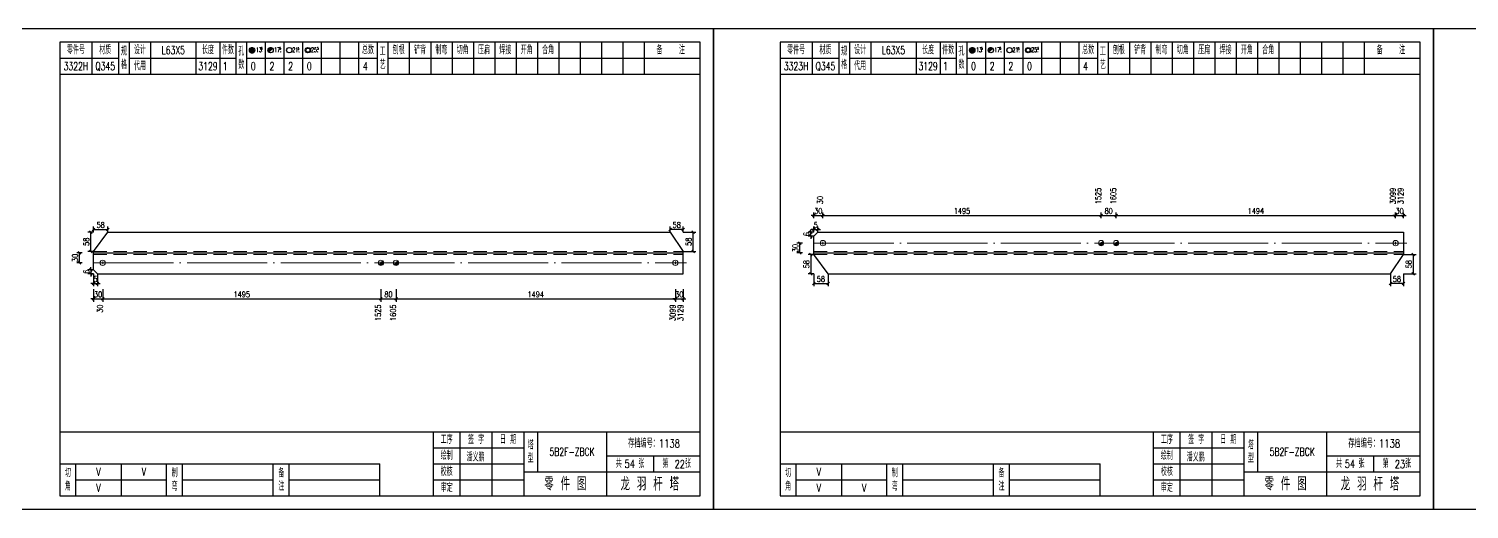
# Model space of a CAD drawing. Header units: millimetres. Extents: x 0 to 30240, y -10896 to -1348.
# Drawn here: x 5683 to 6223, y -10043 to -9863 of the extents above; entities that cross this region are included whole.
import ezdxf
from ezdxf.enums import TextEntityAlignment as Align

# ---------------------------------------------------------------- set-up
doc = ezdxf.new("R2010")
doc.units = ezdxf.units.MM
doc.header["$LTSCALE"] = 20
doc.header["$PDMODE"] = 1
doc.linetypes.add('DASHDOT2X', pattern=[1.75, 1.5, -0.125, 0, -0.125])
doc.linetypes.add('HIDDEN', pattern=[0.375, 0.25, -0.125])
for name, color, linetype, lineweight in [('1', 7, 'Continuous', 25), ('11', 3, 'Continuous', 13), ('2', 1, 'HIDDEN', 13), ('5', 1, 'Continuous', 13), ('7', 2, 'DASHDOT2X', 13)]:
    doc.layers.add(name, color=color, linetype=linetype, lineweight=lineweight)
doc.styles.get("Standard").update_dxf_attribs({"font": 'simplex', "width": 0.7, "bigfont": 'gbhzfs.shx'})
doc.styles.add('SYMBOL_TXT', font='txt.shx', dxfattribs={"width": 0.6})
doc.styles.add('TITLE_TXT', font='simplex.shx', dxfattribs={"width": 0.75, "height": 2.5, "bigfont": 'gbhzfs.shx'})
doc.dimstyles.get("Standard").update_dxf_attribs({"dimtxt": 2.1, "dimasz": 1, "dimexe": 1.05, "dimexo": 0, "dimgap": 0.63, "dimtad": 1, "dimzin": 0, "dimdsep": 46, "dimtxsty": 'standard', "dimblk": 'OBLIQUE', "dimblk1": 'OBLIQUE', "dimblk2": 'OBLIQUE', "dimcen": 0.09, "dimadec": 0, "dimazin": 0, "dimtfac": 1, "dimtdec": 1, "dimtix": 1, "dimtmove": 0, "dimatfit": 3, "dimfxl": 0, "dimtolj": 1, "dimtzin": 0, "dimarcsym": 0})
pattern_1 = [(0, (-3, 0), (0, 0.0125), [])]

# ---------------------------------------------------------------- blocks, each defined once
blk = doc.blocks.new('M12_HOLE')
h = blk.add_hatch()
h.set_pattern_fill('LINE', scale=0.1, style=0)
h.set_pattern_definition(pattern_1)
h.paths.add_polyline_path([(-5, 0, 1), (-1, 0, 1)])
at = {"color": 7}
blk.add_circle((-3, 0), 2, dxfattribs=at)
at = {"color": 7, "attachment_point": 1, "style": 'SYMBOL_TXT'}
for s, insert, char_height, width in [('13\\f??|b0|i0|c0|p54;.', (-0.1, 2.1), 3.5, 5.707), ('5', (3.7, 2.3), 1.8, 2.931)]:
    blk.add_mtext(s, dxfattribs=dict(at, insert=insert, char_height=char_height, width=width))
blk = doc.blocks.new('M16_HOLE')
h = blk.add_hatch()
h.set_pattern_fill('LINE', scale=0.1, style=0)
h.set_pattern_definition(pattern_1)
h.paths.add_polyline_path([(-1.6, 1.4, 0.668179), (-5, 0, 0.198912), (-4.4, -1.4)])
at = {"color": 7}
blk.add_circle((-3, 0), 2, dxfattribs=at)
at = {"color": 7, "attachment_point": 1, "style": 'SYMBOL_TXT'}
for s, insert, char_height, width in [('17.', (-0.4, 2.1), 3.5, 6.316), ('5', (3.6, 2.3), 1.8, 1.822)]:
    blk.add_mtext(s, dxfattribs=dict(at, insert=insert, char_height=char_height, width=width))
blk = doc.blocks.new('M20_HOLE')
at = {"color": 7}
blk.add_circle((-3, 0), 2, dxfattribs=at)
at = {"color": 7, "attachment_point": 1, "style": 'SYMBOL_TXT'}
for s, insert, char_height, width in [('21.', (-0.7, 2), 3.5, 6.074), ('5', (3.3, 2), 1.8, 1.458)]:
    blk.add_mtext(s, dxfattribs=dict(at, insert=insert, char_height=char_height, width=width))
blk = doc.blocks.new('M24_HOLE')
at = {"color": 7}
for radius in [2, 1.5]:
    blk.add_circle((-3, 0), radius, dxfattribs=at)
at = {"color": 7, "attachment_point": 1, "style": 'SYMBOL_TXT'}
for s, insert, char_height, width in [('25.', (-0.7, 2.1), 3.5, 2.429), ('5', (3.9, 2.3), 1.8, 1.944)]:
    blk.add_mtext(s, dxfattribs=dict(at, insert=insert, char_height=char_height, width=width))
blk = doc.blocks.new('JgCard')
for p, q in [((270, 180), (0, 180)), ((0, 180), (0, 0)), ((270, 0), (270, 180)), ((265, 175), (25, 175)), ((25, 175), (25, 5)), ((37, 175), (37, 163)), ((47, 175), (47, 163)), ((51, 175), (51, 163)), ((59, 175), (59, 163)), ((76, 175), (76, 163)), ((85, 175), (85, 163)), ((91, 175), (91, 163)), ((95, 175), (95, 163)), ((102, 175), (102, 163)), ((109, 175), (109, 163)), ((116, 175), (116, 163)), ((123, 175), (123, 163)), ((130, 175), (130, 163)), ((137, 175), (137, 163)), ((144, 175), (144, 163)), ((148, 175), (148, 163)), ((156, 175), (156, 163)), ((164, 175), (164, 163)), ((172, 175), (172, 163)), ((180, 175), (180, 163)), ((188, 175), (188, 163)), ((196, 175), (196, 163)), ((204, 175), (204, 163)), ((212, 175), (212, 163)), ((220, 175), (220, 163)), ((228, 175), (228, 163)), ((236, 175), (236, 163)), ((244, 175), (244, 163)), ((265, 5), (265, 175)), ((25, 169), (47, 169)), ((51, 169), (91, 169)), ((95, 169), (144, 169)), ((148, 169), (265, 169)), ((25, 163), (265, 163)), ((25, 29), (265, 29)), ((165, 5), (165, 29)), ((175, 5), (175, 29)), ((187, 5), (187, 29)), ((199, 5), (199, 29)), ((204, 29), (204, 14)), ((230, 5), (230, 29)), ((165, 23), (199, 23)), ((25, 17), (145, 17)), ((31, 5), (31, 17)), ((48, 17), (48, 5)), ((65, 5), (65, 17)), ((71, 5), (71, 17)), ((105, 5), (105, 17)), ((111, 5), (111, 17)), ((145, 5), (145, 17)), ((165, 17), (199, 17)), ((230, 20), (265, 20)), ((247.5, 20), (247.5, 14)), ((31, 11), (65, 11)), ((71, 11), (105, 11)), ((111, 11), (145, 11)), ((165, 11), (199, 11)), ((199, 14), (265, 14)), ((0, 0), (270, 0)), ((25, 5), (265, 5))]:
    blk.add_line(p, q)
blk.add_lwpolyline([(96.03, 171.99, -1), (98.03, 171.99, -1)], format="xyb", close=True)
blk.add_point((145, 96))
at = {"xscale": 0.5, "yscale": 0.5, "zscale": 0.5}
for name, p in [('M12_HOLE', (98.53, 171.99)), ('M16_HOLE', (105.5, 172)), ('M20_HOLE', (112.5, 172)), ('M24_HOLE', (119.5, 172))]:
    blk.add_blockref(name, p, dxfattribs=at)
at = {"style": 'TITLE_TXT', "width": 0.75}
for s, height, p in [('存档编号：1138', 3.076, (238.02, 23.07)), ('潘义鹏', 3, (177.45, 17.91)), ('龙 羽 杆 塔', 5, (235.17, 6.97))]:
    blk.add_text(s, height=height, dxfattribs=at).set_placement(p)
at = {"attachment_point": 5, "style": 'TITLE_TXT'}
for s, insert, char_height, width in [('零件号', (31, 172), 3, 15), ('材质', (42, 172), 3, 8), ('设计', (55, 172), 3, 8), ('长度', (80.5, 172), 3, 8), ('件数', (88, 172), 3, 6), ('总数', (140.5, 172), 3, 7), ('工\\P艺', (146, 169), 3, 4), ('刨根', (152, 172), 3, 8), ('铲背', (160, 172), 3, 8), ('制弯', (168, 172), 3, 8), ('切角', (176, 172), 3, 8), ('压扁', (184, 172), 3, 8), ('焊接', (192, 172), 3, 8), ('开角', (200, 172), 3, 8), ('合角', (208, 172), 3, 8), ('备    注', (254, 172), 3, 22), ('规格', (49, 169), 3, 4), ('代用', (55, 166), 3, 8), ('孔数', (93, 169), 3, 4), ('工序', (170, 26), 3, 10), ('签 字', (181, 26), 3, 12), ('日 期', (193, 26), 3, 12), ('绘制', (170, 20), 3, 10), ('塔\\P型', (201.5, 21.5), 3, 5), ('共    张', (238.75, 17), 3, 17.5), ('第    张', (256.25, 17), 3, 17.5), ('切\\P角', (28, 11), 3, 6), ('制\\P弯', (68, 11), 3, 6), ('备\\P注', (108, 11), 3, 6), ('校核', (170, 14), 3, 10), ('零 件 图', (214.5, 9.5), 5, 31), ('审定', (170, 8), 3, 10)]:
    blk.add_mtext(s, dxfattribs=dict(at, insert=insert, char_height=char_height, width=width))
blk = doc.blocks.new('M20')
for p, q in [((-0.5, 0), (0.5, 0)), ((0, -0.5), (0, 0.5))]:
    blk.add_line(p, q)
blk.add_circle((0, 0), 1)
blk = doc.blocks.new('M16')
for p, q in [((-0.71, -0.71), (0.71, 0.71)), ((-0.4, 0), (0.4, 0)), ((0, 0.4), (0, -0.4))]:
    blk.add_line(p, q)
blk.add_circle((0, 0), 1)
for radius in [0.8, 0.6, 0.4, 0.2]:
    blk.add_arc((0, 0), radius, 225, 45)
blk = doc.blocks.new('_Oblique')
at = {"color": 0, "linetype": 'ByBlock', "lineweight": -2}
blk.add_line((-0.5, -0.5), (0.5, 0.5), dxfattribs=at)
blk = doc.blocks.new('*D5013')
at = {"layer": '11', "color": 0, "lineweight": -2}
for p, q in [((5707.6, -9960.36), (5707.6, -9965.09)), ((5711.04, -9960.36), (5711.04, -9965.09)), ((5707.6, -9964.04), (5706.6, -9964.04)), ((5707.6, -9964.04), (5711.04, -9964.04)), ((5711.04, -9964.04), (5712.04, -9964.04))]:
    blk.add_line(p, q, dxfattribs=at)
at = {"layer": 'Defpoints', "color": 0}
for p in [(5707.6, -9960.36), (5711.04, -9960.36), (5711.04, -9964.04)]:
    blk.add_point(p, dxfattribs=at)
at = {"layer": '11', "color": 0, "lineweight": -2}
blk.add_blockref('_Oblique', (5707.6, -9964.04), dxfattribs=at)
at = {"layer": '11', "color": 0, "lineweight": -2, "rotation": 180}
blk.add_blockref('_Oblique', (5711.04, -9964.04), dxfattribs=at)
at = {"layer": '11', "color": 0, "insert": (5709.32, -9962.36), "char_height": 2.1, "attachment_point": 5}
blk.add_mtext('\\A1;30', dxfattribs=at)
blk = doc.blocks.new('*D5017')
at = {"layer": '11', "color": 0, "lineweight": -2}
for p, q in [((5925.76, -9960.36), (5925.76, -9965.09)), ((5928.7, -9960.36), (5928.7, -9965.09)), ((5925.76, -9964.04), (5924.76, -9964.04)), ((5925.76, -9964.04), (5928.7, -9964.04)), ((5928.7, -9964.04), (5929.7, -9964.04))]:
    blk.add_line(p, q, dxfattribs=at)
at = {"layer": 'Defpoints', "color": 0}
for p in [(5925.76, -9960.36), (5928.7, -9960.36), (5928.7, -9964.04)]:
    blk.add_point(p, dxfattribs=at)
at = {"layer": '11', "color": 0, "lineweight": -2}
blk.add_blockref('_Oblique', (5925.76, -9964.04), dxfattribs=at)
at = {"layer": '11', "color": 0, "lineweight": -2, "rotation": 180}
blk.add_blockref('_Oblique', (5928.7, -9964.04), dxfattribs=at)
at = {"layer": '11', "color": 0, "insert": (5927.23, -9962.36), "char_height": 2.1, "attachment_point": 5}
blk.add_mtext('\\A1;30', dxfattribs=at)
blk = doc.blocks.new('*D5018')
at = {"layer": '11', "color": 0, "lineweight": -2}
for p, q in [((5706.55, -9953.11), (5706.55, -9952.11)), ((5707.6, -9953.11), (5705.5, -9953.11)), ((5707.6, -9954.59), (5705.5, -9954.59)), ((5706.55, -9953.11), (5706.55, -9954.59)), ((5706.55, -9954.59), (5706.55, -9955.59))]:
    blk.add_line(p, q, dxfattribs=at)
at = {"layer": 'Defpoints', "color": 0}
for p in [(5706.55, -9954.59), (5707.6, -9953.11), (5707.6, -9954.59)]:
    blk.add_point(p, dxfattribs=at)
at = {"layer": '11', "color": 0, "lineweight": -2}
for p, rotation in [((5706.55, -9953.11), 270), ((5706.55, -9954.59), 90)]:
    blk.add_blockref('_Oblique', p, dxfattribs=dict(at, rotation=rotation))
at = {"layer": '11', "color": 0, "insert": (5704.87, -9953.85), "char_height": 2.1, "attachment_point": 5, "rotation": 90}
blk.add_mtext('\\A1;6', dxfattribs=at)
blk = doc.blocks.new('*D5019')
at = {"layer": '11', "color": 0, "lineweight": -2}
for p, q in [((5707.6, -9954.59), (5707.6, -9959.31)), ((5709.09, -9954.59), (5709.09, -9959.31)), ((5707.6, -9958.26), (5706.6, -9958.26)), ((5707.6, -9958.26), (5709.09, -9958.26)), ((5709.09, -9958.26), (5710.09, -9958.26))]:
    blk.add_line(p, q, dxfattribs=at)
at = {"layer": 'Defpoints', "color": 0}
for p in [(5707.6, -9954.59), (5709.09, -9954.59), (5709.09, -9958.26)]:
    blk.add_point(p, dxfattribs=at)
at = {"layer": '11', "color": 0, "lineweight": -2}
blk.add_blockref('_Oblique', (5707.6, -9958.26), dxfattribs=at)
at = {"layer": '11', "color": 0, "lineweight": -2, "rotation": 180}
blk.add_blockref('_Oblique', (5709.09, -9958.26), dxfattribs=at)
at = {"layer": '11', "color": 0, "insert": (5708.35, -9956.58), "char_height": 2.1, "attachment_point": 5}
blk.add_mtext('\\A1;5', dxfattribs=at)
blk = doc.blocks.new('*D5023')
at = {"layer": '11', "color": 0, "lineweight": -2}
for p, q in [((5923.8, -9939.05), (5923.8, -9936.95)), ((5928.7, -9938), (5923.8, -9938)), ((5928.7, -9939.05), (5928.7, -9936.95))]:
    blk.add_line(p, q, dxfattribs=at)
at = {"layer": 'Defpoints', "color": 0}
for p in [(5923.8, -9938), (5923.8, -9939.05), (5928.7, -9939.05)]:
    blk.add_point(p, dxfattribs=at)
at = {"layer": '11', "color": 0, "lineweight": -2, "rotation": 180}
blk.add_blockref('_Oblique', (5923.8, -9938), dxfattribs=at)
at = {"layer": '11', "color": 0, "lineweight": -2}
blk.add_blockref('_Oblique', (5928.7, -9938), dxfattribs=at)
at = {"layer": '11', "color": 0, "insert": (5926.25, -9936.32), "char_height": 2.1, "attachment_point": 5}
blk.add_mtext('\\A1;58', dxfattribs=at)
blk = doc.blocks.new('*D5025')
at = {"layer": '11', "color": 0, "lineweight": -2}
for p, q in [((5977.6, -9932.75), (5976.6, -9932.75)), ((5977.6, -9933.8), (5977.6, -9931.7)), ((5977.6, -9932.75), (5981.04, -9932.75)), ((5981.04, -9933.8), (5981.04, -9931.7)), ((5981.04, -9932.75), (5982.04, -9932.75))]:
    blk.add_line(p, q, dxfattribs=at)
at = {"layer": 'Defpoints', "color": 0}
for p in [(5977.6, -9933.8), (5981.04, -9932.75), (5981.04, -9933.8)]:
    blk.add_point(p, dxfattribs=at)
at = {"layer": '11', "color": 0, "lineweight": -2}
blk.add_blockref('_Oblique', (5977.6, -9932.75), dxfattribs=at)
at = {"layer": '11', "color": 0, "lineweight": -2, "rotation": 180}
blk.add_blockref('_Oblique', (5981.04, -9932.75), dxfattribs=at)
at = {"layer": '11', "color": 0, "insert": (5979.32, -9931.07), "char_height": 2.1, "attachment_point": 5}
blk.add_mtext('\\A1;30', dxfattribs=at)
blk = doc.blocks.new('*D5029')
at = {"layer": '11', "color": 0, "lineweight": -2}
for p, q in [((6195.76, -9932.75), (6194.76, -9932.75)), ((6195.76, -9933.8), (6195.76, -9931.7)), ((6195.76, -9932.75), (6198.7, -9932.75)), ((6198.7, -9933.8), (6198.7, -9931.7)), ((6198.7, -9932.75), (6199.7, -9932.75))]:
    blk.add_line(p, q, dxfattribs=at)
at = {"layer": 'Defpoints', "color": 0}
for p in [(6195.76, -9933.8), (6198.7, -9932.75), (6198.7, -9933.8)]:
    blk.add_point(p, dxfattribs=at)
at = {"layer": '11', "color": 0, "lineweight": -2}
blk.add_blockref('_Oblique', (6195.76, -9932.75), dxfattribs=at)
at = {"layer": '11', "color": 0, "lineweight": -2, "rotation": 180}
blk.add_blockref('_Oblique', (6198.7, -9932.75), dxfattribs=at)
at = {"layer": '11', "color": 0, "insert": (6197.23, -9931.07), "char_height": 2.1, "attachment_point": 5}
blk.add_mtext('\\A1;30', dxfattribs=at)
blk = doc.blocks.new('*D5030')
at = {"layer": '11', "color": 0, "lineweight": -2}
for p, q in [((5977.6, -9947.43), (5975.5, -9947.43)), ((5976.55, -9947.43), (5976.55, -9954.59)), ((5977.6, -9954.59), (5975.5, -9954.59))]:
    blk.add_line(p, q, dxfattribs=at)
at = {"layer": 'Defpoints', "color": 0}
for p in [(5977.6, -9947.43), (5976.55, -9954.59), (5977.6, -9954.59)]:
    blk.add_point(p, dxfattribs=at)
at = {"layer": '11', "color": 0, "lineweight": -2}
for p, rotation in [((5976.55, -9947.43), 90), ((5976.55, -9954.59), 270)]:
    blk.add_blockref('_Oblique', p, dxfattribs=dict(at, rotation=rotation))
at = {"layer": '11', "color": 0, "insert": (5974.87, -9951.01), "char_height": 2.1, "attachment_point": 5, "rotation": 90}
blk.add_mtext('\\A1;58', dxfattribs=at)
blk = doc.blocks.new('*D5032')
at = {"layer": '11', "color": 0, "lineweight": -2}
for p, q in [((5977.6, -9939.05), (5975.5, -9939.05)), ((5977.6, -9940.53), (5975.5, -9940.53)), ((5976.55, -9939.05), (5976.55, -9938.05)), ((5976.55, -9940.53), (5976.55, -9939.05)), ((5976.55, -9940.53), (5976.55, -9941.53))]:
    blk.add_line(p, q, dxfattribs=at)
at = {"layer": 'Defpoints', "color": 0}
for p in [(5976.55, -9939.05), (5977.6, -9939.05), (5977.6, -9940.53)]:
    blk.add_point(p, dxfattribs=at)
at = {"layer": '11', "color": 0, "lineweight": -2}
for p, rotation in [((5976.55, -9939.05), 270), ((5976.55, -9940.53), 90)]:
    blk.add_blockref('_Oblique', p, dxfattribs=dict(at, rotation=rotation))
at = {"layer": '11', "color": 0, "insert": (5974.87, -9939.79), "char_height": 2.1, "attachment_point": 5, "rotation": 90}
blk.add_mtext('\\A1;6', dxfattribs=at)
blk = doc.blocks.new('*D5033')
at = {"layer": '11', "color": 0, "lineweight": -2}
for p, q in [((5977.6, -9938), (5976.6, -9938)), ((5977.6, -9939.05), (5977.6, -9936.95)), ((5977.6, -9938), (5979.09, -9938)), ((5979.09, -9939.05), (5979.09, -9936.95)), ((5979.09, -9938), (5980.09, -9938))]:
    blk.add_line(p, q, dxfattribs=at)
at = {"layer": 'Defpoints', "color": 0}
for p in [(5977.6, -9939.05), (5979.09, -9938), (5979.09, -9939.05)]:
    blk.add_point(p, dxfattribs=at)
at = {"layer": '11', "color": 0, "lineweight": -2}
blk.add_blockref('_Oblique', (5977.6, -9938), dxfattribs=at)
at = {"layer": '11', "color": 0, "lineweight": -2, "rotation": 180}
blk.add_blockref('_Oblique', (5979.09, -9938), dxfattribs=at)
at = {"layer": '11', "color": 0, "insert": (5978.35, -9936.32), "char_height": 2.1, "attachment_point": 5}
blk.add_mtext('\\A1;5', dxfattribs=at)
blk = doc.blocks.new('*D5034')
at = {"layer": '11', "color": 0, "lineweight": -2}
for p, q in [((6198.7, -9947.43), (6203.43, -9947.43)), ((6202.38, -9947.43), (6202.38, -9954.59)), ((6198.7, -9954.59), (6203.43, -9954.59))]:
    blk.add_line(p, q, dxfattribs=at)
at = {"layer": 'Defpoints', "color": 0}
for p in [(6198.7, -9947.43), (6198.7, -9954.59), (6202.38, -9954.59)]:
    blk.add_point(p, dxfattribs=at)
at = {"layer": '11', "color": 0, "lineweight": -2}
for p, rotation in [((6202.38, -9947.43), 90), ((6202.38, -9954.59), 270)]:
    blk.add_blockref('_Oblique', p, dxfattribs=dict(at, rotation=rotation))
at = {"layer": '11', "color": 0, "insert": (6200.7, -9951.01), "char_height": 2.1, "attachment_point": 5, "rotation": 90}
blk.add_mtext('\\A1;58', dxfattribs=at)
blk = doc.blocks.new('*D5035')
at = {"layer": '11', "color": 0, "lineweight": -2}
for p, q in [((6193.8, -9954.59), (6193.8, -9959.31)), ((6198.7, -9954.59), (6198.7, -9959.31)), ((6198.7, -9958.26), (6193.8, -9958.26))]:
    blk.add_line(p, q, dxfattribs=at)
at = {"layer": 'Defpoints', "color": 0}
for p in [(6193.8, -9954.59), (6198.7, -9954.59), (6193.8, -9958.26)]:
    blk.add_point(p, dxfattribs=at)
at = {"layer": '11', "color": 0, "lineweight": -2, "rotation": 180}
blk.add_blockref('_Oblique', (6193.8, -9958.26), dxfattribs=at)
at = {"layer": '11', "color": 0, "lineweight": -2}
blk.add_blockref('_Oblique', (6198.7, -9958.26), dxfattribs=at)
at = {"layer": '11', "color": 0, "insert": (6196.25, -9956.58), "char_height": 2.1, "attachment_point": 5}
blk.add_mtext('\\A1;58', dxfattribs=at)

msp = doc.modelspace()

# ---------------------------------------------------------------- linework, layer by layer
at = {"layer": '1'}
for p, q in [((5707.6, -9946.202), (5712.994, -9939.048)), ((5712.994, -9939.048), (5923.8, -9939.048)), ((5923.8, -9939.048), (5928.7, -9946.202)), ((5977.6, -9940.528), (5979.091, -9939.048)), ((5977.6, -9946.818), (5977.6, -9940.528)), ((5979.091, -9939.048), (6198.7, -9939.048)), ((6198.7, -9939.048), (6198.7, -9946.818)), ((5707.6, -9946.818), (5707.6, -9946.202)), ((5707.6, -9953.108), (5707.6, -9946.818)), ((5707.6, -9946.818), (5928.7, -9946.818)), ((5928.7, -9946.818), (5928.7, -9946.202)), ((5928.7, -9954.588), (5928.7, -9946.818)), ((5977.6, -9947.435), (5977.6, -9946.818)), ((5977.6, -9946.818), (6198.7, -9946.818)), ((6198.7, -9946.818), (6198.7, -9947.435)), ((5982.994, -9954.588), (5977.6, -9947.435)), ((6193.8, -9954.588), (6198.7, -9947.435)), ((5709.091, -9954.588), (5707.6, -9953.108)), ((5709.091, -9954.588), (5928.7, -9954.588)), ((5982.994, -9954.588), (6193.8, -9954.588))]:
    msp.add_line(p, q, dxfattribs=at)
at = {"layer": '2'}
for p, q in [((5707.6, -9946.202), (5928.7, -9946.202)), ((5977.6, -9946.202), (6198.7, -9946.202)), ((5707.6, -9947.435), (5928.7, -9947.435)), ((5977.6, -9947.435), (6198.7, -9947.435))]:
    msp.add_line(p, q, dxfattribs=at)
at = {"layer": '7'}
for p, q in [((5977.6, -9943.118), (6199.96, -9943.118)), ((5707.6, -9950.518), (5929.96, -9950.518))]:
    msp.add_line(p, q, dxfattribs=at)

# ---------------------------------------------------------------- block references
at = {"layer": '1'}
for p in [(5670, -10042.818), (5940, -10042.818), (6210, -10042.818)]:
    msp.add_blockref('JgCard', p, dxfattribs=at)
at = {"layer": '5'}
for name, p in [('M20', (5981.04, -9943.118)), ('M16', (6085.357, -9943.118)), ('M16', (6091.01, -9943.118)), ('M20', (6195.76, -9943.118)), ('M20', (5711.04, -9950.518)), ('M16', (5815.357, -9950.518)), ('M16', (5821.01, -9950.518)), ('M20', (5925.76, -9950.518))]:
    msp.add_blockref(name, p, dxfattribs=at)

# ---------------------------------------------------------------- texts
at = {"style": 'TITLE_TXT', "width": 0.75}
for s, p in [('54', (5906.712, -10027.328)), ('22', (5925.466, -10027.433)), ('54', (6176.712, -10027.328)), ('23', (6195.466, -10027.433))]:
    msp.add_text(s, height=3, dxfattribs=at).set_placement(p)
at = {"layer": '1', "width": 0.7}
for s, p in [('L63X5', (5737.5, -9870.818)), ('L63X5', (6007.5, -9870.818)), ('3322H', (5701, -9876.818)), ('Q345', (5712, -9876.818)), ('3129', (5750.5, -9876.818)), ('1', (5757, -9876.818)), ('0', (5767.5, -9876.818)), ('2', (5774.5, -9876.818)), ('2', (5781.5, -9876.818)), ('0', (5788.5, -9876.818)), ('4', (5809.5, -9876.818)), ('3323H', (5971, -9876.818)), ('Q345', (5982, -9876.818)), ('3129', (6020.5, -9876.818)), ('1', (6027, -9876.818)), ('0', (6037.5, -9876.818)), ('2', (6044.5, -9876.818)), ('2', (6051.5, -9876.818)), ('0', (6058.5, -9876.818)), ('4', (6079.5, -9876.818)), ('V', (5709.5, -10028.818)), ('V', (5726.5, -10028.818)), ('V', (5979.5, -10028.818)), ('V', (5709.5, -10034.818)), ('V', (5979.5, -10034.818)), ('V', (5996.5, -10034.818))]:
    msp.add_text(s, height=3, dxfattribs=at).set_placement(p, align=Align.MIDDLE_CENTER)
for s, p in [('1525', (6085.328, -9928.548)), ('1605', (6090.975, -9928.548)), ('3099', (6195.769, -9928.548)), ('3129', (6198.7, -9928.548)), ('30', (5981.041, -9928.548))]:
    msp.add_text(s, height=2.1, rotation=90, dxfattribs=at).set_placement(p)
for s, p in [('30', (5711.041, -9966.138)), ('1525', (5815.328, -9966.138)), ('1605', (5820.975, -9966.138)), ('3099', (5925.769, -9966.138)), ('3129', (5928.7, -9966.138))]:
    msp.add_text(s, height=2.1, rotation=90, dxfattribs=at).set_placement(p, align=Align.RIGHT)
at = {"layer": '1', "char_height": 3, "width": 26, "attachment_point": 5}
for insert in [(5887, -10021.318), (6157, -10021.318)]:
    msp.add_mtext('5B2F-ZBCK', dxfattribs=dict(at, insert=insert))

# ---------------------------------------------------------------- dimensions: what is measured, and where the dimension line sits
at = {"layer": '1'}
for base, p1, p2 in [((5702.35, -9946.818), (5703.35, -9950.518), (5703.35, -9946.818)), ((5972.35, -9943.118), (5973.35, -9946.818), (5973.35, -9943.118))]:
    msp.add_linear_dim(base=base, p1=p1, p2=p2, angle=90, text='30', dimstyle='standard', dxfattribs=at).render()
at = {"layer": '11'}
for base, p1, p2, text, picture, middle in [((5981.04, -9932.748), (5977.6, -9933.798), (5981.04, -9933.798), '30', '*D5025', (5979.32, -9931.068)), ((6198.7, -9932.748), (6195.76, -9933.798), (6198.7, -9933.798), '30', '*D5029', (6197.23, -9931.068)), ((5923.8, -9937.998), (5928.7, -9939.048), (5923.8, -9939.048), '58', '*D5023', (5926.25, -9936.318)), ((5979.091, -9937.998), (5977.6, -9939.048), (5979.091, -9939.048), '5', '*D5033', (5978.345, -9936.318)), ((5709.091, -9958.263), (5707.6, -9954.588), (5709.091, -9954.588), '5', '*D5019', (5708.345, -9956.583)), ((6193.8, -9958.263), (6198.7, -9954.588), (6193.8, -9954.588), '58', '*D5035', (6196.25, -9956.583)), ((5711.04, -9964.038), (5707.6, -9960.363), (5711.04, -9960.363), '30', '*D5013', (5709.32, -9962.358)), ((5928.7, -9964.038), (5925.76, -9960.363), (5928.7, -9960.363), '30', '*D5017', (5927.23, -9962.358))]:
    dim = msp.add_linear_dim(base=base, p1=p1, p2=p2, text=text, dimstyle='standard', dxfattribs=at)
    dim.commit()
    dim.dimension.update_dxf_attribs({"geometry": picture, "text_midpoint": middle})
for base, p1, p2, text in [((6085.357, -9932.748), (5981.04, -9933.798), (6085.357, -9933.798), '1495'), ((6091.01, -9932.748), (6085.357, -9933.798), (6091.01, -9933.798), '80'), ((6195.76, -9932.748), (6091.01, -9933.798), (6195.76, -9933.798), '1494'), ((5712.994, -9937.998), (5707.6, -9939.048), (5712.994, -9939.048), '58'), ((5982.994, -9958.263), (5977.6, -9954.588), (5982.994, -9954.588), '58'), ((5815.357, -9964.038), (5711.04, -9960.363), (5815.357, -9960.363), '1495'), ((5821.01, -9964.038), (5815.357, -9960.363), (5821.01, -9960.363), '80'), ((5925.76, -9964.038), (5821.01, -9960.363), (5925.76, -9960.363), '1494')]:
    msp.add_linear_dim(base=base, p1=p1, p2=p2, text=text, dimstyle='standard', dxfattribs=at).render()
for base, p1, p2 in [((5706.55, -9939.048), (5707.6, -9946.202), (5707.6, -9939.048)), ((5932.375, -9939.048), (5928.7, -9946.202), (5928.7, -9939.048))]:
    msp.add_linear_dim(base=base, p1=p1, p2=p2, angle=90, text='58', dimstyle='standard', dxfattribs=at).render()
for base, p1, p2, text, picture, middle in [((5976.55, -9939.048), (5977.6, -9940.528), (5977.6, -9939.048), '6', '*D5032', (5974.87, -9939.788)), ((5706.55, -9954.588), (5707.6, -9953.108), (5707.6, -9954.588), '6', '*D5018', (5704.87, -9953.848)), ((5976.55, -9954.588), (5977.6, -9947.435), (5977.6, -9954.588), '58', '*D5030', (5974.87, -9951.012)), ((6202.375, -9954.588), (6198.7, -9947.435), (6198.7, -9954.588), '58', '*D5034', (6200.695, -9951.012))]:
    dim = msp.add_linear_dim(base=base, p1=p1, p2=p2, angle=90, text=text, dimstyle='standard', dxfattribs=at)
    dim.commit()
    dim.dimension.update_dxf_attribs({"geometry": picture, "text_midpoint": middle})

doc.saveas('drawing.dxf')
